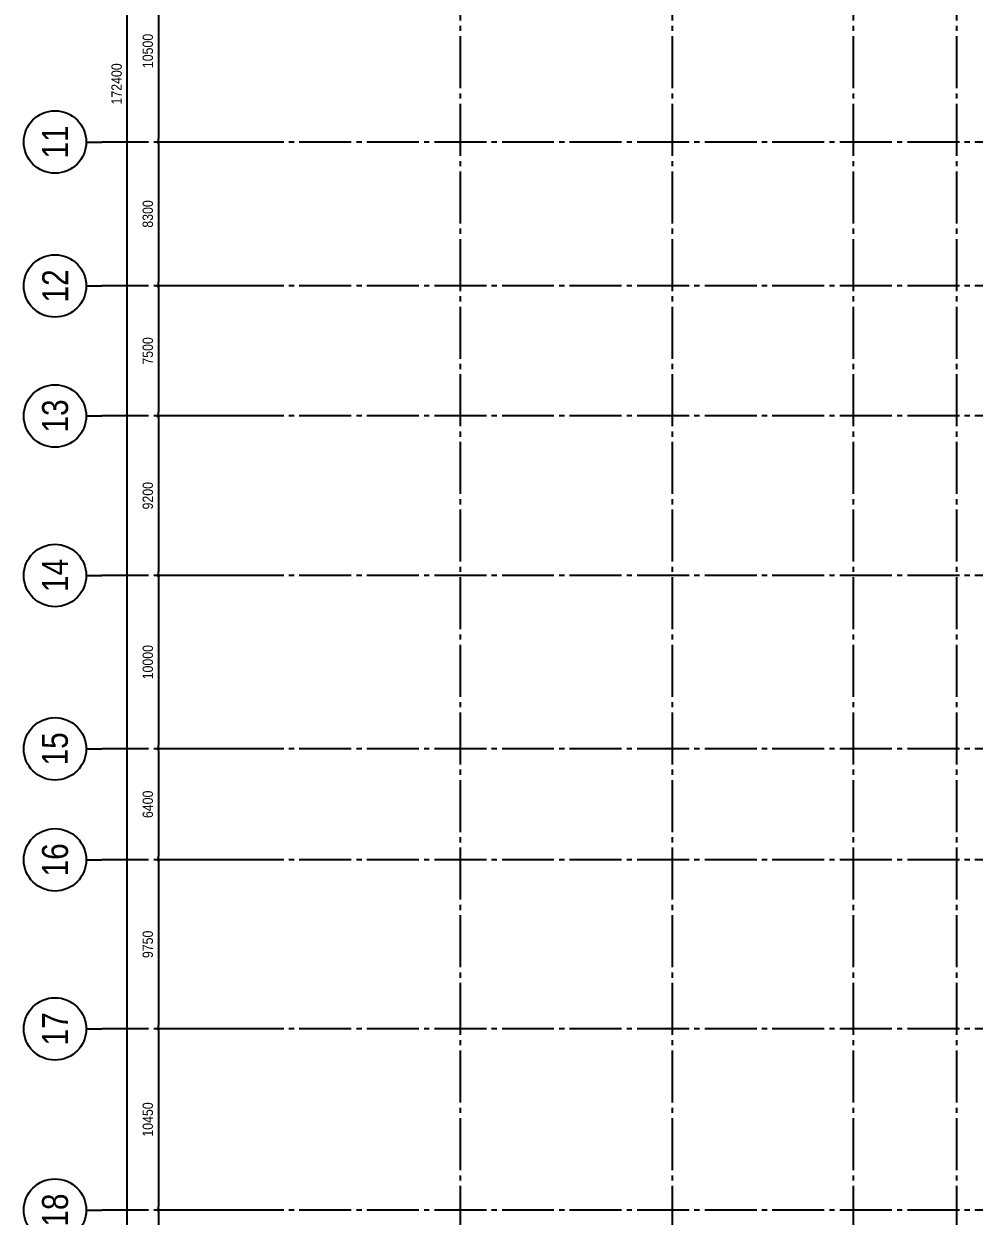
# Model space of a CAD drawing. Header units: millimetres. Extents: x 397144 to 10081729, y 99180 to 1327802.
# Drawn here: x 4924693 to 4979546, y 480210 to 548975 of the extents above; entities that cross this region are included whole.
import ezdxf
from ezdxf.enums import TextEntityAlignment as Align

# ---------------------------------------------------------------- set-up
doc = ezdxf.new("R2010")
doc.units = ezdxf.units.MM
doc.header["$PDSIZE"] = -10
doc.linetypes.add('CHG_XX_Luoi truc$0$MB_Luoi truc$0$Center101', pattern=[13, 10, -1, 1, -1])
doc.layers.get('0').update_dxf_attribs({"linetype": 'CONTINUOUS'})
doc.layers.get('Defpoints').update_dxf_attribs({"color": 12, "linetype": 'CONTINUOUS'})
doc.layers.add('CHG_XX_Cot_Tang 1$0$MB_Luoi truc$0$Dim 300', color=1, linetype='CONTINUOUS', lineweight=5)
doc.layers.add('CHG_XX_Cot_Tang 1$0$NS-Pier', color=150, linetype='CONTINUOUS', lineweight=9)
for name, color, linetype in [("CHG_XX_Damsan_Tang 1_-0.150$0$'S_General_Hatch_8", 8, 'CONTINUOUS'), ('CHG_XX_Luoi truc$0$Grid', 34, 'CONTINUOUS'), ('CHG_XX_Luoi truc$0$Grid Line', 8, 'CHG_XX_Luoi truc$0$MB_Luoi truc$0$Center101'), ('dim', 1, 'CONTINUOUS')]:
    doc.layers.add(name, color=color, linetype=linetype)
doc.styles.add('CHG_XX_Cot_Tang 1$0$MB_Luoi truc$0$Arial_C', font='arial.ttf', dxfattribs={"width": 0.85})
doc.styles.add('CHG_XX_Luoi truc$0$MB_Luoi truc$0$Grid A-F$0$VNI-HelveCB', font='VHELVCB_0.TTF')
doc.dimstyles.new('CHG_XX_Cot_Tang 1$0$MB_Luoi truc$0$Dim 300 (A1-A2)', dxfattribs={"dimscale": 300, "dimtxt": 2, "dimasz": 0.7, "dimexe": 0, "dimexo": 1, "dimgap": 1, "dimtad": 1, "dimdec": 0, "dimzin": 12, "dimdsep": 46, "dimtxsty": 'CHG_XX_Cot_Tang 1$0$MB_Luoi truc$0$Arial_C', "dimblk": 'CHG_XX_Cot_Tang 1$0$MB_Luoi truc$0$_Dot', "dimcen": 1, "dimclrd": 256, "dimclre": 256, "dimclrt": 3, "dimadec": 0, "dimazin": 0, "dimtfac": 1, "dimtdec": 0, "dimtix": 1, "dimtmove": 2, "dimatfit": 3, "dimldrblk": 'CHG_XX_Cot_Tang 1$0$MB_Luoi truc$0$HTT Arrow 30', "dimfxl": 1, "dimtolj": 1, "dimtzin": 0, "dimarcsym": 0})

# ---------------------------------------------------------------- blocks, each defined once
blk = doc.blocks.new('CHG_XX_Cot_Tang 1$0$MB_Luoi truc$0$_Dot')
at = {"color": 0, "linetype": 'ByBlock', "lineweight": -2}
blk.add_line((-0.5, 0), (-1, 0), dxfattribs=at)
at = {"color": 0, "linetype": 'ByBlock', "const_width": 0.5}
blk.add_lwpolyline([(-0.25, 0, 1), (0.25, 0, 1)], format="xyb", close=True, dxfattribs=at)
blk = doc.blocks.new('*D836')
at = {"layer": 'CHG_XX_Cot_Tang 1$0$MB_Luoi truc$0$Dim 300', "lineweight": -2, "transparency": 16777216}
for p, q in [((-11200, 84350), (-17432, 84350)), ((-17432, 84140), (-17432, 74060)), ((-11200, 73850), (-17432, 73850))]:
    blk.add_line(p, q, dxfattribs=at)
at = {"layer": 'Defpoints', "color": 0, "transparency": 16777216}
for p in [(-10900, 84350), (-17432, 73850), (-10900, 73850)]:
    blk.add_point(p, dxfattribs=at)
at = {"layer": 'CHG_XX_Cot_Tang 1$0$MB_Luoi truc$0$Dim 300', "lineweight": -2, "transparency": 16777216, "xscale": 210, "yscale": 210, "zscale": 210}
for p, rotation in [((-17432, 84350), 90), ((-17432, 73850), 270)]:
    blk.add_blockref('CHG_XX_Cot_Tang 1$0$MB_Luoi truc$0$_Dot', p, dxfattribs=dict(at, rotation=rotation))
at = {"layer": 'CHG_XX_Cot_Tang 1$0$MB_Luoi truc$0$Dim 300', "color": 3, "transparency": 16777216, "insert": (-18039, 79100), "char_height": 600, "attachment_point": 5, "rotation": 90, "style": 'CHG_XX_Cot_Tang 1$0$MB_Luoi truc$0$Arial_C'}
blk.add_mtext('\\A1;10500', dxfattribs=at)
blk = doc.blocks.new('CHG_XX_Cot_Tang 1$0$MB_Luoi truc$0$HTT Arrow 30')
blk.add_hatch(color=256).paths.add_polyline_path([(-2.5, 0.375), (-2.5, -0.375), (0, 0)])
at = {"color": 0, "linetype": 'ByBlock', "lineweight": -2}
for p, q in [((0, 0), (-2.5, 0.375)), ((-2.5, -0.375), (-2.5, 0.375)), ((0, 0), (-2.5, -0.375))]:
    blk.add_line(p, q, dxfattribs=at)
blk = doc.blocks.new('*D837')
at = {"layer": 'CHG_XX_Cot_Tang 1$0$MB_Luoi truc$0$Dim 300', "lineweight": -2, "transparency": 16777216}
for p, q in [((-11200, 73850), (-17432, 73850)), ((-17432, 73640), (-17432, 65760)), ((-11200, 65550), (-17432, 65550))]:
    blk.add_line(p, q, dxfattribs=at)
at = {"layer": 'Defpoints', "color": 0, "transparency": 16777216}
for p in [(-10900, 73850), (-17432, 65550), (-10900, 65550)]:
    blk.add_point(p, dxfattribs=at)
at = {"layer": 'CHG_XX_Cot_Tang 1$0$MB_Luoi truc$0$Dim 300', "lineweight": -2, "transparency": 16777216, "xscale": 210, "yscale": 210, "zscale": 210}
for p, rotation in [((-17432, 73850), 90), ((-17432, 65550), 270)]:
    blk.add_blockref('CHG_XX_Cot_Tang 1$0$MB_Luoi truc$0$_Dot', p, dxfattribs=dict(at, rotation=rotation))
at = {"layer": 'CHG_XX_Cot_Tang 1$0$MB_Luoi truc$0$Dim 300', "color": 3, "transparency": 16777216, "insert": (-18039, 69700), "char_height": 600, "attachment_point": 5, "rotation": 90, "style": 'CHG_XX_Cot_Tang 1$0$MB_Luoi truc$0$Arial_C'}
blk.add_mtext('\\A1;8300', dxfattribs=at)
blk = doc.blocks.new('*D838')
at = {"layer": 'CHG_XX_Cot_Tang 1$0$MB_Luoi truc$0$Dim 300', "lineweight": -2, "transparency": 16777216}
for p, q in [((-11200, 65550), (-17432, 65550)), ((-17432, 65340), (-17432, 58260)), ((-11200, 58050), (-17432, 58050))]:
    blk.add_line(p, q, dxfattribs=at)
at = {"layer": 'Defpoints', "color": 0, "transparency": 16777216}
for p in [(-10900, 65550), (-17432, 58050), (-10900, 58050)]:
    blk.add_point(p, dxfattribs=at)
at = {"layer": 'CHG_XX_Cot_Tang 1$0$MB_Luoi truc$0$Dim 300', "lineweight": -2, "transparency": 16777216, "xscale": 210, "yscale": 210, "zscale": 210}
for p, rotation in [((-17432, 65550), 90), ((-17432, 58050), 270)]:
    blk.add_blockref('CHG_XX_Cot_Tang 1$0$MB_Luoi truc$0$_Dot', p, dxfattribs=dict(at, rotation=rotation))
at = {"layer": 'CHG_XX_Cot_Tang 1$0$MB_Luoi truc$0$Dim 300', "color": 3, "transparency": 16777216, "insert": (-18039, 61800), "char_height": 600, "attachment_point": 5, "rotation": 90, "style": 'CHG_XX_Cot_Tang 1$0$MB_Luoi truc$0$Arial_C'}
blk.add_mtext('\\A1;7500', dxfattribs=at)
blk = doc.blocks.new('*D839')
at = {"layer": 'CHG_XX_Cot_Tang 1$0$MB_Luoi truc$0$Dim 300', "lineweight": -2, "transparency": 16777216}
for p, q in [((-11200, 58050), (-17432, 58050)), ((-17432, 57840), (-17432, 49060)), ((-11200, 48850), (-17432, 48850))]:
    blk.add_line(p, q, dxfattribs=at)
at = {"layer": 'Defpoints', "color": 0, "transparency": 16777216}
for p in [(-10900, 58050), (-17432, 48850), (-10900, 48850)]:
    blk.add_point(p, dxfattribs=at)
at = {"layer": 'CHG_XX_Cot_Tang 1$0$MB_Luoi truc$0$Dim 300', "lineweight": -2, "transparency": 16777216, "xscale": 210, "yscale": 210, "zscale": 210}
for p, rotation in [((-17432, 58050), 90), ((-17432, 48850), 270)]:
    blk.add_blockref('CHG_XX_Cot_Tang 1$0$MB_Luoi truc$0$_Dot', p, dxfattribs=dict(at, rotation=rotation))
at = {"layer": 'CHG_XX_Cot_Tang 1$0$MB_Luoi truc$0$Dim 300', "color": 3, "transparency": 16777216, "insert": (-18039, 53450), "char_height": 600, "attachment_point": 5, "rotation": 90, "style": 'CHG_XX_Cot_Tang 1$0$MB_Luoi truc$0$Arial_C'}
blk.add_mtext('\\A1;9200', dxfattribs=at)
blk = doc.blocks.new('*D840')
at = {"layer": 'CHG_XX_Cot_Tang 1$0$MB_Luoi truc$0$Dim 300', "lineweight": -2, "transparency": 16777216}
for p, q in [((-11200, 48850), (-17432, 48850)), ((-17432, 48640), (-17432, 39060)), ((-11200, 38850), (-17432, 38850))]:
    blk.add_line(p, q, dxfattribs=at)
at = {"layer": 'Defpoints', "color": 0, "transparency": 16777216}
for p in [(-10900, 48850), (-17432, 38850), (-10900, 38850)]:
    blk.add_point(p, dxfattribs=at)
at = {"layer": 'CHG_XX_Cot_Tang 1$0$MB_Luoi truc$0$Dim 300', "lineweight": -2, "transparency": 16777216, "xscale": 210, "yscale": 210, "zscale": 210}
for p, rotation in [((-17432, 48850), 90), ((-17432, 38850), 270)]:
    blk.add_blockref('CHG_XX_Cot_Tang 1$0$MB_Luoi truc$0$_Dot', p, dxfattribs=dict(at, rotation=rotation))
at = {"layer": 'CHG_XX_Cot_Tang 1$0$MB_Luoi truc$0$Dim 300', "color": 3, "transparency": 16777216, "insert": (-18039, 43850), "char_height": 600, "attachment_point": 5, "rotation": 90, "style": 'CHG_XX_Cot_Tang 1$0$MB_Luoi truc$0$Arial_C'}
blk.add_mtext('\\A1;10000', dxfattribs=at)
blk = doc.blocks.new('*D841')
at = {"layer": 'CHG_XX_Cot_Tang 1$0$MB_Luoi truc$0$Dim 300', "lineweight": -2, "transparency": 16777216}
for p, q in [((-11200, 38850), (-17432, 38850)), ((-17432, 38640), (-17432, 32660)), ((-11200, 32450), (-17432, 32450))]:
    blk.add_line(p, q, dxfattribs=at)
at = {"layer": 'Defpoints', "color": 0, "transparency": 16777216}
for p in [(-10900, 38850), (-17432, 32450), (-10900, 32450)]:
    blk.add_point(p, dxfattribs=at)
at = {"layer": 'CHG_XX_Cot_Tang 1$0$MB_Luoi truc$0$Dim 300', "lineweight": -2, "transparency": 16777216, "xscale": 210, "yscale": 210, "zscale": 210}
for p, rotation in [((-17432, 38850), 90), ((-17432, 32450), 270)]:
    blk.add_blockref('CHG_XX_Cot_Tang 1$0$MB_Luoi truc$0$_Dot', p, dxfattribs=dict(at, rotation=rotation))
at = {"layer": 'CHG_XX_Cot_Tang 1$0$MB_Luoi truc$0$Dim 300', "color": 3, "transparency": 16777216, "insert": (-18039, 35650), "char_height": 600, "attachment_point": 5, "rotation": 90, "style": 'CHG_XX_Cot_Tang 1$0$MB_Luoi truc$0$Arial_C'}
blk.add_mtext('\\A1;6400', dxfattribs=at)
blk = doc.blocks.new('*D842')
at = {"layer": 'CHG_XX_Cot_Tang 1$0$MB_Luoi truc$0$Dim 300', "lineweight": -2, "transparency": 16777216}
for p, q in [((-11200, 32450), (-17432, 32450)), ((-17432, 32240), (-17432, 22910)), ((-11200, 22700), (-17432, 22700))]:
    blk.add_line(p, q, dxfattribs=at)
at = {"layer": 'Defpoints', "color": 0, "transparency": 16777216}
for p in [(-10900, 32450), (-17432, 22700), (-10900, 22700)]:
    blk.add_point(p, dxfattribs=at)
at = {"layer": 'CHG_XX_Cot_Tang 1$0$MB_Luoi truc$0$Dim 300', "lineweight": -2, "transparency": 16777216, "xscale": 210, "yscale": 210, "zscale": 210}
for p, rotation in [((-17432, 32450), 90), ((-17432, 22700), 270)]:
    blk.add_blockref('CHG_XX_Cot_Tang 1$0$MB_Luoi truc$0$_Dot', p, dxfattribs=dict(at, rotation=rotation))
at = {"layer": 'CHG_XX_Cot_Tang 1$0$MB_Luoi truc$0$Dim 300', "color": 3, "transparency": 16777216, "insert": (-18039, 27575), "char_height": 600, "attachment_point": 5, "rotation": 90, "style": 'CHG_XX_Cot_Tang 1$0$MB_Luoi truc$0$Arial_C'}
blk.add_mtext('\\A1;9750', dxfattribs=at)
blk = doc.blocks.new('*D843')
at = {"layer": 'CHG_XX_Cot_Tang 1$0$MB_Luoi truc$0$Dim 300', "lineweight": -2, "transparency": 16777216}
for p, q in [((-11200, 22700), (-17432, 22700)), ((-17432, 22490), (-17432, 12460)), ((-11200, 12250), (-17432, 12250))]:
    blk.add_line(p, q, dxfattribs=at)
at = {"layer": 'Defpoints', "color": 0, "transparency": 16777216}
for p in [(-10900, 22700), (-17432, 12250), (-10900, 12250)]:
    blk.add_point(p, dxfattribs=at)
at = {"layer": 'CHG_XX_Cot_Tang 1$0$MB_Luoi truc$0$Dim 300', "lineweight": -2, "transparency": 16777216, "xscale": 210, "yscale": 210, "zscale": 210}
for p, rotation in [((-17432, 22700), 90), ((-17432, 12250), 270)]:
    blk.add_blockref('CHG_XX_Cot_Tang 1$0$MB_Luoi truc$0$_Dot', p, dxfattribs=dict(at, rotation=rotation))
at = {"layer": 'CHG_XX_Cot_Tang 1$0$MB_Luoi truc$0$Dim 300', "color": 3, "transparency": 16777216, "insert": (-18039, 17475), "char_height": 600, "attachment_point": 5, "rotation": 90, "style": 'CHG_XX_Cot_Tang 1$0$MB_Luoi truc$0$Arial_C'}
blk.add_mtext('\\A1;10450', dxfattribs=at)
blk = doc.blocks.new('*D844')
at = {"layer": 'CHG_XX_Cot_Tang 1$0$MB_Luoi truc$0$Dim 300', "lineweight": -2, "transparency": 16777216}
for p, q in [((-11200, 12250), (-17432, 12250)), ((-17432, 12040), (-17432, 210)), ((-11200, 0), (-17432, 0))]:
    blk.add_line(p, q, dxfattribs=at)
at = {"layer": 'Defpoints', "color": 0, "transparency": 16777216}
for p in [(-10900, 12250), (-17432, 0), (-10900, 0)]:
    blk.add_point(p, dxfattribs=at)
at = {"layer": 'CHG_XX_Cot_Tang 1$0$MB_Luoi truc$0$Dim 300', "lineweight": -2, "transparency": 16777216, "xscale": 210, "yscale": 210, "zscale": 210}
for p, rotation in [((-17432, 12250), 90), ((-17432, 0), 270)]:
    blk.add_blockref('CHG_XX_Cot_Tang 1$0$MB_Luoi truc$0$_Dot', p, dxfattribs=dict(at, rotation=rotation))
at = {"layer": 'CHG_XX_Cot_Tang 1$0$MB_Luoi truc$0$Dim 300', "color": 3, "transparency": 16777216, "insert": (-18039, 6125), "char_height": 600, "attachment_point": 5, "rotation": 90, "style": 'CHG_XX_Cot_Tang 1$0$MB_Luoi truc$0$Arial_C'}
blk.add_mtext('\\A1;12250', dxfattribs=at)
blk = doc.blocks.new('*D845')
at = {"layer": 'CHG_XX_Cot_Tang 1$0$MB_Luoi truc$0$Dim 300', "lineweight": -2, "transparency": 16777216}
for p, q in [((-11200, 163400), (-19232, 163400)), ((-19232, -8790), (-19232, 163190)), ((-11200, -9000), (-19232, -9000))]:
    blk.add_line(p, q, dxfattribs=at)
at = {"layer": 'Defpoints', "color": 0, "transparency": 16777216}
for p in [(-19232, 163400), (-10900, 163400), (-10900, -9000)]:
    blk.add_point(p, dxfattribs=at)
at = {"layer": 'CHG_XX_Cot_Tang 1$0$MB_Luoi truc$0$Dim 300', "lineweight": -2, "transparency": 16777216, "xscale": 210, "yscale": 210, "zscale": 210}
for p, rotation in [((-19232, 163400), 90), ((-19232, -9000), 270)]:
    blk.add_blockref('CHG_XX_Cot_Tang 1$0$MB_Luoi truc$0$_Dot', p, dxfattribs=dict(at, rotation=rotation))
at = {"layer": 'CHG_XX_Cot_Tang 1$0$MB_Luoi truc$0$Dim 300', "color": 3, "transparency": 16777216, "insert": (-19839, 77200), "char_height": 600, "attachment_point": 5, "rotation": 90, "style": 'CHG_XX_Cot_Tang 1$0$MB_Luoi truc$0$Arial_C'}
blk.add_mtext('\\A1;172400', dxfattribs=at)
blk = doc.blocks.new('*U875')
at = {"layer": 'CHG_XX_Luoi truc$0$Grid Line'}
blk.add_line((0, 0), (0, 608), dxfattribs=at)
at = {"layer": 'CHG_XX_Luoi truc$0$Grid', "lineweight": -2, "style": 'CHG_XX_Luoi truc$0$MB_Luoi truc$0$Grid A-F$0$VNI-HelveCB'}
for tag, p in [('GRIDSUB', (0, 617)), ('GRID', (0, -9))]:
    blk.add_attdef(tag, text='', height=5, dxfattribs=at).set_placement(p, align=Align.MIDDLE)
blk = doc.blocks.new('*U876')
at = {"layer": 'CHG_XX_Luoi truc$0$Grid Line'}
blk.add_line((0, 0), (0, 608), dxfattribs=at)
at = {"layer": 'CHG_XX_Luoi truc$0$Grid', "lineweight": -2, "style": 'CHG_XX_Luoi truc$0$MB_Luoi truc$0$Grid A-F$0$VNI-HelveCB'}
for tag, p in [('GRIDSUB', (0, 617)), ('GRID', (0, -9))]:
    blk.add_attdef(tag, text='', height=5, dxfattribs=at).set_placement(p, align=Align.MIDDLE)
blk = doc.blocks.new('*U877')
at = {"layer": 'CHG_XX_Luoi truc$0$Grid', "lineweight": -2}
for p, q in [((0, 441), (0, 438)), ((0, -3), (0, 0))]:
    blk.add_line(p, q, dxfattribs=at)
for centre in [(0, 447), (0, -9)]:
    blk.add_circle(centre, 6, dxfattribs=at)
at = {"layer": 'CHG_XX_Luoi truc$0$Grid Line'}
blk.add_line((0, 0), (0, 438), dxfattribs=at)
at = {"layer": 'CHG_XX_Luoi truc$0$Grid', "lineweight": -2, "style": 'CHG_XX_Luoi truc$0$MB_Luoi truc$0$Grid A-F$0$VNI-HelveCB'}
for tag, p in [('GRIDSUB', (0, 447)), ('GRID', (0, -9))]:
    blk.add_attdef(tag, text='', height=5, dxfattribs=at).set_placement(p, align=Align.MIDDLE)
blk = doc.blocks.new('CHG_XX_Luoi truc')
at = {"layer": 'CHG_XX_Luoi truc$0$Grid', "xscale": 300, "yscale": 300, "zscale": 300}
for name, p in [('*U876', (0, -12747)), ('*U875', (12250, -12747)), ('*U875', (22700, -12747)), ('*U875', (28650, -12747))]:
    blk.add_blockref(name, p, dxfattribs=at)
at = {"layer": 'CHG_XX_Luoi truc$0$Grid', "xscale": 300.0000000000013, "yscale": 300.0000000000013, "zscale": 300.0000000000013, "rotation": 90}
for p, values in [((110703, 73850), {'GRID': '11', 'GRIDSUB': '11'}), ((110703, 65550), {'GRID': '12', 'GRIDSUB': '12'}), ((110703, 58050), {'GRID': '13', 'GRIDSUB': '13'}), ((110703, 48850), {'GRID': '14', 'GRIDSUB': '14'}), ((110703, 38850), {'GRID': '15', 'GRIDSUB': '15'}), ((110703, 32450), {'GRID': '16', 'GRIDSUB': '16'}), ((110703, 22700), {'GRID': '17', 'GRIDSUB': '17'}), ((110703, 12250), {'GRID': '18', 'GRIDSUB': '18'})]:
    blk.add_blockref('*U877', p, dxfattribs=at).add_auto_attribs(values)
blk = doc.blocks.new('CHG_XX_Cot_Tang 1')
at = {"layer": 'CHG_XX_Cot_Tang 1$0$NS-Pier'}
blk.add_blockref('CHG_XX_Luoi truc', (0, 0), dxfattribs=at)
at = {"layer": 'CHG_XX_Cot_Tang 1$0$MB_Luoi truc$0$Dim 300'}
for base, p1, p2, picture, middle in [((-19232.2, 163400), (-10900, -9000), (-10900, 163400), '*D845', (-19838.5, 77200)), ((-17432.2, 73850), (-10900, 84350), (-10900, 73850), '*D836', (-18038.5, 79100)), ((-17432.2, 65550), (-10900, 73850), (-10900, 65550), '*D837', (-18038.7, 69700)), ((-17432.2, 58050), (-10900, 65550), (-10900, 58050), '*D838', (-18038.5, 61800)), ((-17432.2, 48850), (-10900, 58050), (-10900, 48850), '*D839', (-18038.5, 53450)), ((-17432.2, 38850), (-10900, 48850), (-10900, 38850), '*D840', (-18038.5, 43850)), ((-17432.2, 32450), (-10900, 38850), (-10900, 32450), '*D841', (-18038.5, 35650)), ((-17432.2, 22700), (-10900, 32450), (-10900, 22700), '*D842', (-18038.5, 27575)), ((-17432.2, 12250), (-10900, 22700), (-10900, 12250), '*D843', (-18038.5, 17475)), ((-17432.2, 0), (-10900, 12250), (-10900, 0), '*D844', (-18038.5, 6125))]:
    dim = blk.add_linear_dim(base=base, p1=p1, p2=p2, angle=90, dimstyle='CHG_XX_Cot_Tang 1$0$MB_Luoi truc$0$Dim 300 (A1-A2)', dxfattribs=at)
    dim.commit()
    dim.dimension.update_dxf_attribs({"geometry": picture, "text_midpoint": middle})
blk = doc.blocks.new('CHG_XX_Damsan_Tang 1_-0.150')
at = {"layer": "CHG_XX_Damsan_Tang 1_-0.150$0$'S_General_Hatch_8", "ltscale": 0.8}
blk.add_blockref('CHG_XX_Cot_Tang 1', (0, 0), dxfattribs=at)

msp = doc.modelspace()

# ---------------------------------------------------------------- block references
at = {"layer": 'dim', "ltscale": 1500}
msp.add_blockref('CHG_XX_Damsan_Tang 1_-0.150', (4949890.3198, 468310.40972), dxfattribs=at)

doc.saveas('drawing.dxf')
